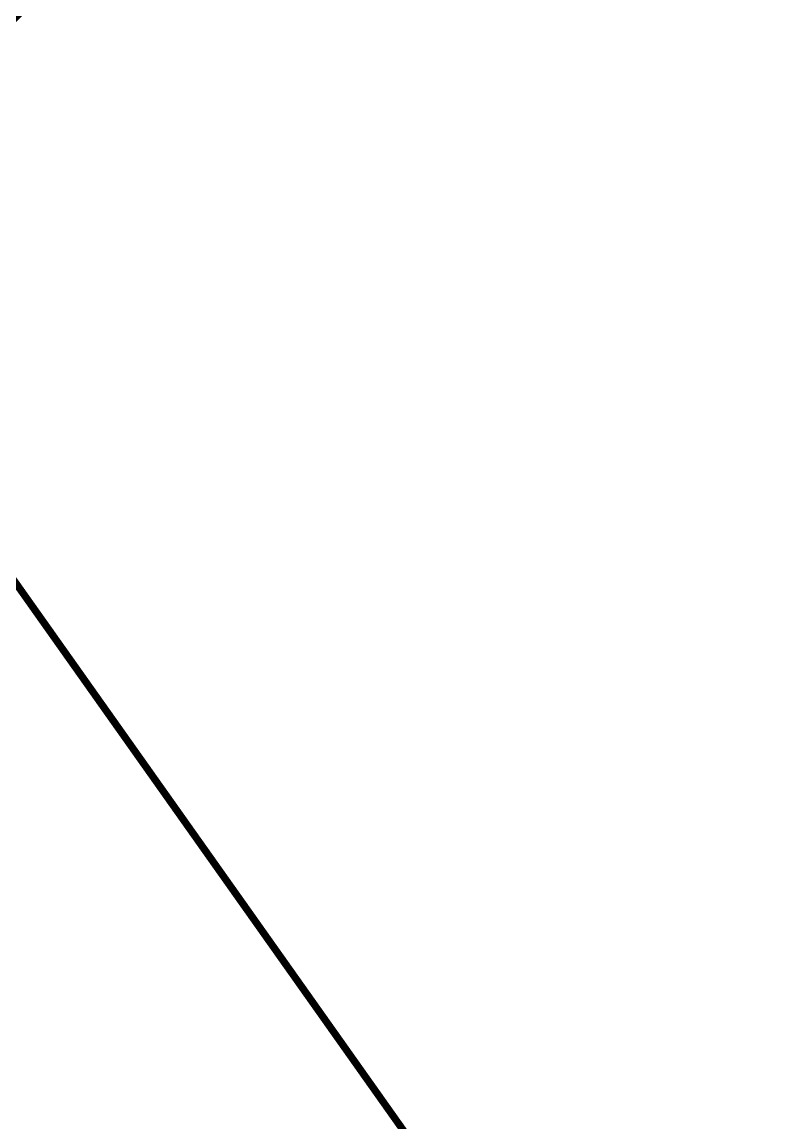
# Model space of a CAD drawing. Header units: metres. Extents: x 326467 to 340077, y 1811030 to 1824953.
# Drawn here: x 327711.7 to 327774.6, y 1812944.7 to 1813035.9 of the extents above; entities that cross this region are included whole.
import ezdxf

# ---------------------------------------------------------------- set-up
doc = ezdxf.new("R2010")
doc.units = ezdxf.units.M
doc.header["$MEASUREMENT"] = 0
for name, color, linetype in [('CRZ LINE FOR RIVER OR CREEK', 84, 'Continuous'), ('NDZ-200M FROM CRZ', 30, 'Continuous'), ('SURVEY PLOT BOUNDARY', 35, 'Continuous')]:
    doc.layers.add(name, color=color, linetype=linetype)

# ---------------------------------------------------------------- blocks, each defined once
blk = doc.blocks.new('16')
at = {"layer": 'CRZ LINE FOR RIVER OR CREEK', "ltscale": 0.1, "const_width": 3.032, "flags": 128}
blk.add_lwpolyline([(327485.038, 1812701.881), (327519.352, 1812695.552), (327577.092, 1812724.601), (327604.789, 1812765.65), (327607.506, 1812829.965), (327664.209, 1812989.465), (327769.06, 1813097.956), (327828.018, 1813141.977), (327886.79, 1813161.741), (327934.034, 1813193.513), (327984.378, 1813226.491), (328040.995, 1813230.689), (328113.293, 1813223.644), (328192.933, 1813206.344), (328242.791, 1813176.3), (328250.328, 1813122.545), (328246.114, 1813100.34), (328261.862, 1813045.633), (328328.079, 1812982.451), (328393.859, 1812862.666), (328500.104, 1812715.848), (328586.46, 1812675.187)], dxfattribs=at)
at = {"layer": 'NDZ-200M FROM CRZ', "const_width": 3.032, "flags": 128}
blk.add_lwpolyline([(327485.038, 1812701.881), (327519.352, 1812695.552), (327577.092, 1812724.601), (327604.789, 1812765.65), (327607.506, 1812829.965), (327664.209, 1812989.465), (327769.06, 1813097.956), (327828.018, 1813141.977), (327886.79, 1813161.741), (327934.034, 1813193.513), (327984.378, 1813226.491), (328040.995, 1813230.689), (328113.293, 1813223.644), (328192.933, 1813206.344), (328242.791, 1813176.3), (328250.328, 1813122.545), (328246.114, 1813100.34), (328261.862, 1813045.633), (328328.079, 1812982.451), (328393.859, 1812862.666), (328500.104, 1812715.848), (328586.46, 1812675.187)], dxfattribs=at)
at = {"layer": 'SURVEY PLOT BOUNDARY', "lineweight": 18, "const_width": 0.606}
for points in [[(328093.765, 1813265.27), (328194.295, 1813195.757), (328117.302, 1813172.092), (328105.112, 1813164.099), (328105.05, 1813156.013), (328100.882, 1813139.872), (328108.905, 1813131.723), (328161.082, 1813082.801), (328165.125, 1813082.77), (328014.213, 1812910.072), (327895.579, 1812729.038), (327679.627, 1813033.953), (327757.026, 1813110.179), (327923.795, 1813242.321)], [(327679.627, 1813033.953), (327895.579, 1812729.038), (327849.989, 1812583.831), (327801.167, 1812543.774), (327772.621, 1812511.648), (327735.272, 1812386.593), (327710.986, 1812382.737), (327670.749, 1812407.308), (327575.54, 1812642.555), (327615.746, 1812613.941), (327627.967, 1812625.977), (327633.289, 1812791.712), (327666.346, 1812884.453), (327622.066, 1812909.054), (327540.094, 1812764.128), (327544.137, 1812764.097), (327589.914, 1812933.562)]]:
    blk.add_lwpolyline(points, close=True, dxfattribs=at)

msp = doc.modelspace()

# ---------------------------------------------------------------- block references
msp.add_blockref('16', (0, 0))

doc.saveas('drawing.dxf')
